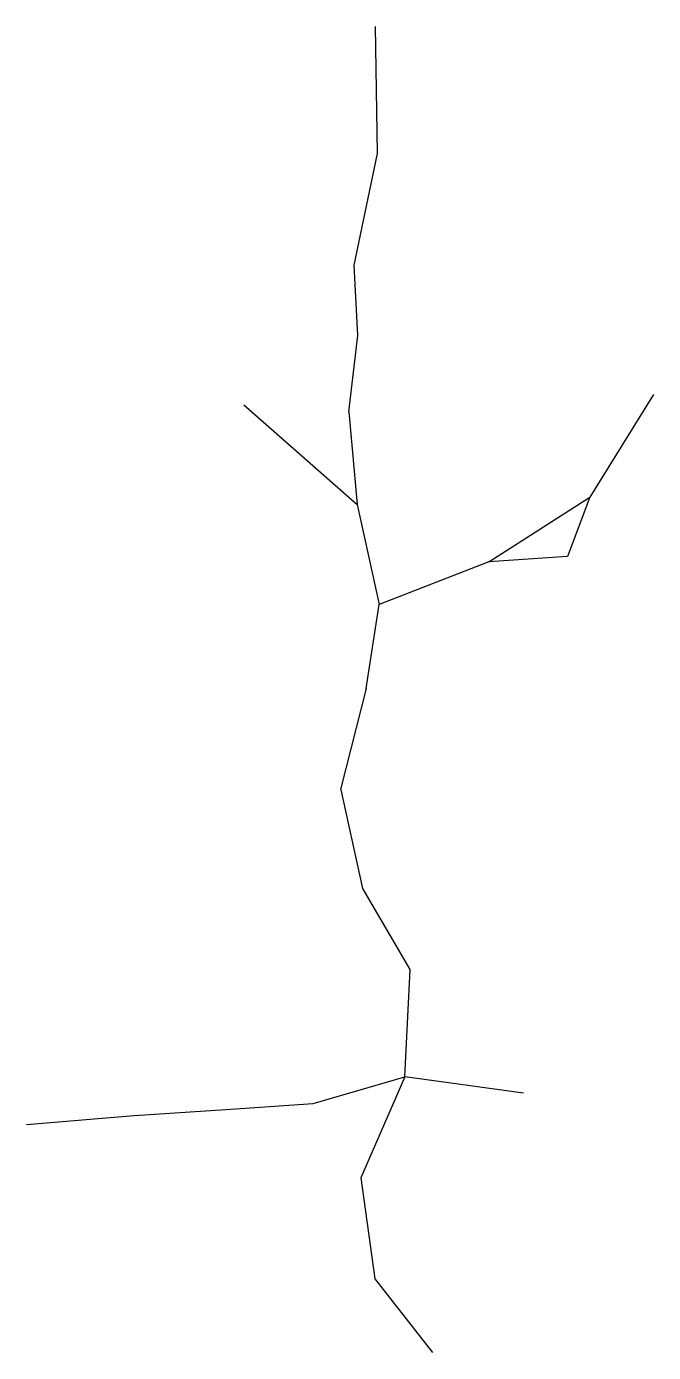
# Model space of a CAD drawing. Header units: millimetres. Extents: x 98 to 199, y -120 to 93.
import ezdxf

# ---------------------------------------------------------------- set-up
doc = ezdxf.new("R2010")
doc.units = ezdxf.units.MM
doc.layers.get('0').update_dxf_attribs({"linetype": 'CONTINUOUS'})

msp = doc.modelspace()

# ---------------------------------------------------------------- linework, layer by layer
for p, q in [((154.31, 72.74), (154.01, 93.15)), ((150.57, 54.78), (154.31, 72.74)), ((151.15, 43.45), (150.57, 54.78)), ((149.72, 31.17), (151.15, 43.45)), ((132.83, 32.26), (151.05, 16.27)), ((198.71, 33.95), (188.49, 17.43)), ((149.72, 31.17), (151.05, 16.27)), ((172.22, 7.03), (188.49, 17.43)), ((188.49, 17.43), (184.89, 7.88)), ((151.05, 16.27), (154.6, 0.17)), ((172.22, 7.03), (154.6, 0.17)), ((184.89, 7.88), (172.22, 7.03)), ((152.53, -13.38), (154.6, 0.17)), ((152.53, -13.38), (148.46, -29.37)), ((151.95, -45.52), (148.46, -29.37)), ((159.58, -58.59), (151.95, -45.52)), ((158.75, -75.81), (159.58, -58.59)), ((143.96, -80.12), (158.75, -75.81)), ((158.75, -75.81), (151.67, -92.07)), ((177.8, -78.48), (158.75, -75.81)), ((129.92, -81.09), (143.96, -80.12)), ((97.89, -83.52), (115.18, -82.05)), ((115.18, -82.05), (129.92, -81.09)), ((151.67, -92.07), (153.9, -108.34)), ((153.9, -108.34), (163.17, -120.18))]:
    msp.add_line(p, q)

doc.saveas('drawing.dxf')
